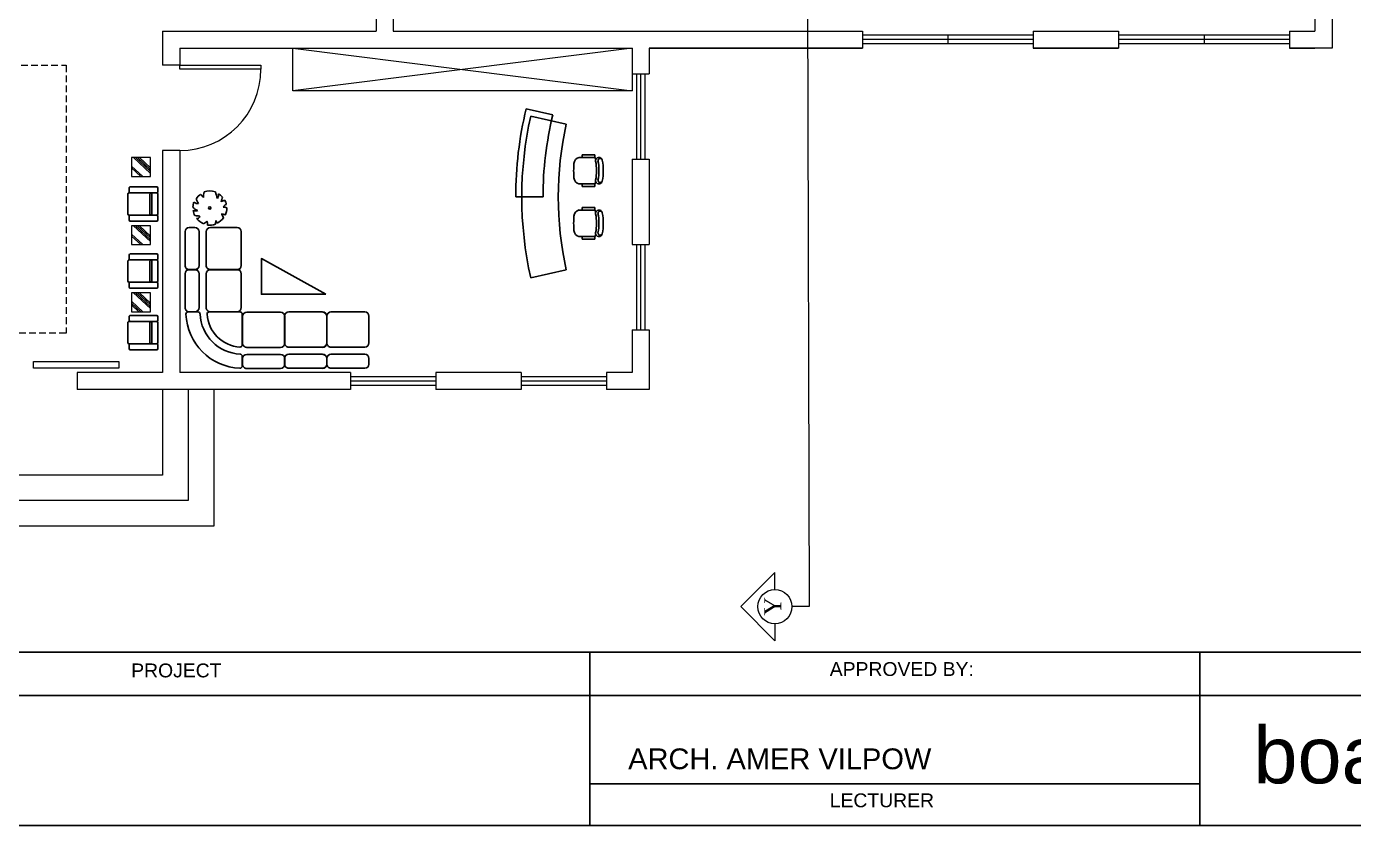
# Model space of a CAD drawing. Header units: inches. Extents: x 4 to 844, y 19 to 530.
# Drawn here: x 472.02 to 521.39, y 67.82 to 97.54 of the extents above; entities that cross this region are included whole.
import ezdxf

# ---------------------------------------------------------------- set-up
doc = ezdxf.new("R2010")
doc.units = ezdxf.units.IN
doc.header["$MEASUREMENT"] = 0
doc.linetypes.add('HIDDEN', pattern=[0.375, 0.25, -0.125])
doc.linetypes.add('LÍNEAS_OCULTAS2', pattern=[4.7625, 3.175, -1.5875])
for name, color, linetype in [('8', 8, 'Continuous'), ('DOOR', 2, 'Continuous'), ('FUR', 6, 'Continuous'), ('FURE', 6, 'Continuous'), ('PLAN', 3, 'Continuous'), ('WALL', 7, 'Continuous')]:
    doc.layers.add(name, color=color, linetype=linetype)
doc.layers.add('arco', color=51, linetype='LÍNEAS_OCULTAS2', lineweight=35)
doc.layers.add('EJES', color=2, linetype='Continuous', lineweight=100)
doc.styles.get("Standard").update_dxf_attribs({"font": 'arial.ttf'})

# ---------------------------------------------------------------- blocks, each defined once
blk = doc.blocks.new('CH3')
for p, q in [((-259, 349), (-259, 141)), ((-218, 349), (-259, 349)), ((-218, 142), (-218, 349)), ((259, 350), (218, 350)), ((218, 350), (218, 142)), ((259, 142), (259, 350)), ((-218, 89), (-218, 163)), ((218, 87), (218, 162))]:
    blk.add_line(p, q)
at = {"linetype": 'Continuous'}
for p, q in [((-218, 141), (-259, 141)), ((259, 142), (218, 142))]:
    blk.add_line(p, q, dxfattribs=at)
for centre, radius, start, end in [((-163, 416), 55.3, 99.8988, 279.7522), ((-166, 436), 35.2, 94.9128, 274.9128), ((0, -348), 836, 78.0899, 101.9101), ((163, 416), 55.3, 260.2478, 80.1012), ((159, 437), 36.2, 265.0872, 70.3213), ((-4, -349), 766, 78.0112, 101.9888), ((18, -535), 913, 91.1567, 100.8714), ((-18, -535), 913, 79.1286, 88.8433), ((-111, 115), 111, 193.2566, 265.9234), ((0, 1666), 1666, 265.9234, 274.0766), ((111, 115), 111, 274.0766, 345.8334)]:
    blk.add_arc(centre, radius, start, end, dxfattribs=at)
for centre, start, end in [((-181, 309), 90.7226, 132.8382), ((180, 309), 47.1618, 87.5717)]:
    blk.add_arc(centre, 54.9, start, end)
blk = doc.blocks.new('REC1')
at = {"layer": 'FUR'}
for p, q in [((0, 250), (0, 700)), ((-1200, -133), (-1331, 453)), ((1200, -133), (1331, 453)), ((1352, 89), (1450, 528))]:
    blk.add_line(p, q, dxfattribs=at)
for radius, start, end in [(6200, 76.4736, 90), (6100, 77.3977, 102.6023), (5750, 76.4012, 90), (5500, 77.3977, 102.6023)]:
    blk.add_arc((0, -5500), radius, start, end, dxfattribs=at)
at = {"layer": 'FUR', "rotation": 180}
for p in [(-433, -254), (433, -254)]:
    blk.add_blockref('CH3', p, dxfattribs=at)
blk = doc.blocks.new('M_F13')
for p, q in [((-515, 179), (-397, 193)), ((-484, 239), (-484, 239)), ((-397, 193), (-484, 239))]:
    blk.add_line(p, q)
blk.add_circle((-3, 3), 38.2)
for centre, radius, start, end in [((-8, 3), 527, 126.0751, 153.6245), ((-356, 208), 224, 48.5203, 80.5151), ((-8, 3), 532, 89.3321, 114.3856), ((-325, 399), 130, 343.6555, 39.76), ((-175, 449), 193, 352.0775, 26.6128), ((-85, 589), 202, 304.1868, 338.5411), ((-8, 3), 531, 62.8767, 77.7021), ((80, 476), 154, 315.8454, 359.7651), ((-8, 3), 537, 160.8426, 187.275), ((-244, 1929), 1632, 285.4397, 290.7099), ((412, 44), 234, 83.5323, 121.6544), ((959, 2091), 1965, 250.0865, 256.3451), ((-8, 3), 523, 31.4098, 49.4752), ((-8, 3), 534, 340.3307, 19.43), ((-610, -942), 880, 77.3728, 85.4649), ((-5, -500), 587, 134.7782, 147.3315), ((-8, 3), 524, 200.8103, 231.4392), ((-251, -396), 87.2, 97.741, 188.8107), ((-1350, -519), 1108, 2.9465, 10.9238), ((125, -442), 220, 160.6009, 199.3991), ((100, -357), 178, 186.1912, 248.4952), ((296, -376), 163, 170.6314, 220.6278), ((325, -118), 300, 230.4582, 263.1093), ((-8, 3), 514, 305.394, 326.2464), ((358, 465), 656, 266.7455, 282.0146), ((0, -631), 545, 39.6536, 53.993), ((-8, 3), 522, 243.1498, 261.8356), ((-8, 3), 527, 274.7236, 290.3277)]:
    blk.add_arc(centre, radius, start, end)
at = {"width": 0.8, "flags": 9}
for tag, p in [('XSIZE', (-62, 12)), ('YSIZE', (9, 6))]:
    blk.add_attdef(tag, p, '', height=0.2, dxfattribs=at)
blk = doc.blocks.new('A$C0FD56B22')
at = {"layer": 'PLAN', "xscale": -0.5, "yscale": 0.5, "zscale": 0.5}
blk.add_blockref('M_F13', (247, 261), dxfattribs=at)
blk = doc.blocks.new('A$C26BE2A13')
at = {"layer": 'FUR'}
for p, q in [((1891, 2283), (1891, 2811)), ((1957, 2877), (2375, 2877)), ((2441, 2811), (2441, 2283)), ((2551, 2811), (2551, 2283)), ((2705, 2877), (2617, 2877)), ((2771, 2283), (2771, 2811)), ((1891, 1623), (1891, 2151)), ((1957, 2217), (2375, 2217)), ((2375, 2217), (1957, 2217)), ((1960, 2219), (2378, 2219)), ((2441, 2151), (2441, 1623)), ((2551, 2151), (2551, 1623)), ((2705, 2217), (2617, 2217)), ((2617, 2217), (2705, 2217)), ((2708, 2219), (2620, 2219)), ((2771, 1623), (2771, 2151)), ((1894, 965), (1894, 1493)), ((2375, 1557), (1957, 1557)), ((1960, 1559), (2378, 1559)), ((2444, 1493), (2444, 965)), ((2554, 1493), (2554, 965)), ((2617, 1557), (2705, 1557)), ((2708, 1559), (2620, 1559)), ((2774, 965), (2774, 1493)), ((635, 880), (1163, 880)), ((1231, 861), (1231, 378)), ((1295, 880), (1823, 880)), ((1891, 861), (1891, 378)), ((1924, 894), (2407, 894)), ((2378, 899), (1960, 899)), ((2583, 894), (2738, 894)), ((2620, 899), (2708, 899)), ((569, 396), (569, 814)), ((1229, 396), (1229, 814)), ((1229, 814), (1229, 396)), ((1889, 814), (1889, 396)), ((1163, 330), (635, 330)), ((1163, 220), (635, 220)), ((1823, 330), (1295, 330)), ((1823, 220), (1295, 220)), ((569, 154), (569, 66)), ((1229, 154), (1229, 66)), ((1229, 66), (1229, 154)), ((1231, 201), (1231, 47)), ((1889, 66), (1889, 154)), ((1891, 201), (1891, 47)), ((635, 0), (1163, 0)), ((1295, 0), (1823, 0))]:
    blk.add_line(p, q, dxfattribs=at)
blk.add_lwpolyline([(1615, 2204), (1615, 1194), (1055, 1194)], close=True, dxfattribs=at)
for centre, radius, start, end in [((1957, 2811), 66, 90, 180), ((2375, 2811), 66, 0, 90), ((2617, 2811), 66, 90, 180), ((2705, 2811), 66, 0, 90), ((1957, 2283), 66, 180, 270), ((2375, 2283), 66, 270, 0), ((2617, 2283), 66, 180, 270), ((2705, 2283), 66, 270, 0), ((1957, 2151), 66, 90, 180), ((1960, 2153), 66, 90, 180), ((2375, 2151), 66, 0, 90), ((2378, 2153), 66, 0, 90), ((2617, 2151), 66, 90, 180), ((2620, 2153), 66, 90, 180), ((2705, 2151), 66, 0, 90), ((2708, 2153), 66, 0, 90), ((1957, 1623), 66, 180, 270), ((1960, 1493), 66, 90, 180), ((2375, 1623), 66, 270, 0), ((2378, 1493), 66, 0, 90), ((2617, 1623), 66, 180, 270), ((2620, 1493), 66, 90, 180), ((2705, 1623), 66, 270, 0), ((2708, 1493), 66, 0, 90), ((635, 814), 66, 90, 180), ((1163, 814), 66, 0, 90), ((1295, 814), 66, 90, 180), ((1823, 814), 66, 0, 90), ((1924, 861), 33, 90, 180), ((1960, 965), 66, 180, 270), ((1891, 894), 660, 272.7294, 357.2706), ((1891, 894), 880, 272.2329, 357.7671), ((1891, 894), 550, 273.6597, 356.3403), ((2378, 965), 66, 270, 0), ((2407, 861), 33, 356.3403, 90), ((2583, 861), 33, 90, 177.2706), ((2620, 965), 66, 180, 270), ((2708, 965), 66, 270, 0), ((2738, 861), 33, 357.7671, 90), ((635, 396), 66, 180, 270), ((635, 154), 66, 90, 180), ((1163, 396), 66, 270, 0), ((1163, 154), 66, 0, 90), ((1295, 396), 66, 180, 270), ((1295, 154), 66, 90, 180), ((1823, 396), 66, 270, 0), ((1823, 154), 66, 0, 90), ((1924, 378), 33, 180, 273.6597), ((1924, 201), 33, 92.7294, 180), ((635, 66), 66, 180, 270), ((1163, 66), 66, 270, 0), ((1295, 66), 66, 180, 270), ((1823, 66), 66, 270, 0), ((1924, 47), 33, 180, 272.2329)]:
    blk.add_arc(centre, radius, start, end, dxfattribs=at)
blk.add_blockref('A$C0FD56B22', (15, 124), dxfattribs=at)
blk = doc.blocks.new('SOFA1人')
at = {"layer": 'FUR'}
for p, q in [((-423, 0), (-327, 0)), ((263, 0), (-263, 0)), ((327, 0), (423, 0)), ((-455, -32), (-455, -736)), ((-295, -32), (-295, -768)), ((-295, -32), (-295, -768)), ((295, -160), (-295, -160)), ((263, -213), (-263, -213)), ((295, -768), (295, -32)), ((455, -736), (455, -32)), ((-423, -768), (-327, -768)), ((-263, -800), (263, -800)), ((327, -768), (423, -768))]:
    blk.add_line(p, q, dxfattribs=at)
for centre, start, end in [((-423, -32), 90, 180), ((-327, -32), 0, 90), ((-263, -32), 90, 180), ((263, -32), 0, 90), ((327, -32), 90, 180), ((423, -32), 0, 90), ((-263, -181), 180, 270), ((263, -181), 270, 0), ((-423, -736), 180, 270), ((-327, -736), 270, 0), ((-263, -768), 180, 270), ((263, -768), 270, 0), ((327, -736), 180, 270), ((423, -736), 270, 0)]:
    blk.add_arc(centre, 32, start, end, dxfattribs=at)
blk = doc.blocks.new('A$C621A3C92')
at = {"layer": 'FUR'}
blk.add_blockref('SOFA1人', (455, 800), dxfattribs=at)

msp = doc.modelspace()

# ---------------------------------------------------------------- linework, layer by layer
at = {"color": 18, "lineweight": 0, "true_color": 0x000000}
for p, q in [((485.02488, 99.27916), (485.02488, 97.37352)), ((485.6601, 99.27916), (485.6601, 97.37352)), ((519.9615, 99.59676), (519.9615, 97.37352)), ((520.59672, 99.59676), (520.59672, 96.73831)), ((477.08474, 97.37352), (485.02488, 97.37352)), ((477.08474, 97.37352), (477.08474, 96.1031)), ((485.6601, 97.37352), (503.12841, 97.37352)), ((485.6601, 97.37352), (494.55305, 97.37352)), ((503.12841, 97.37352), (503.12841, 96.73831)), ((509.48052, 97.37352), (512.65657, 97.37352)), ((509.48052, 97.37352), (509.48052, 96.73831)), ((512.65657, 97.37352), (512.65657, 96.73831)), ((519.00869, 97.37352), (519.9615, 97.37352)), ((519.00869, 97.37352), (519.00869, 96.73831)), ((509.48052, 97.21472), (503.12841, 97.21472)), ((509.48052, 97.05592), (503.12841, 97.05592)), ((509.48052, 96.89711), (503.12841, 96.89711)), ((506.30446, 97.21472), (506.30446, 96.89711)), ((519.00869, 97.21472), (512.65657, 97.21472)), ((519.00869, 97.05592), (512.65657, 97.05592)), ((519.00869, 96.89711), (512.65657, 96.89711)), ((515.83263, 97.21472), (515.83263, 96.89711)), ((477.71995, 96.73831), (494.55305, 96.73831)), ((477.71995, 96.73831), (477.71995, 96.1031)), ((481.93187, 95.15028), (481.93187, 96.73831)), ((481.93187, 96.73831), (494.55305, 95.15028)), ((494.55305, 96.73831), (481.93187, 95.15028)), ((494.55305, 96.73831), (494.55305, 95.78549)), ((494.55305, 96.73831), (494.55305, 95.15028)), ((495.18826, 96.73831), (503.12841, 96.73831)), ((503.12841, 96.73831), (495.18826, 96.73831)), ((495.18826, 96.73831), (495.18826, 95.78549)), ((509.48052, 96.73831), (512.65657, 96.73831)), ((512.65657, 96.73831), (509.48052, 96.73831)), ((519.00869, 96.73831), (519.9615, 96.73831)), ((520.59672, 96.73831), (519.00869, 96.73831)), ((477.71995, 96.1031), (477.08474, 96.1031)), ((494.55305, 95.78549), (495.18826, 95.78549)), ((494.71186, 95.78549), (494.71186, 92.60944)), ((494.87066, 95.78549), (494.87066, 92.60944)), ((495.02946, 95.78549), (495.02946, 92.60944)), ((494.55305, 95.15028), (481.93187, 95.15028)), ((477.08474, 92.92704), (477.08474, 84.6693)), ((477.71995, 92.92704), (477.08474, 92.92704)), ((477.71995, 92.92704), (477.71995, 84.6693)), ((494.55305, 92.60944), (494.55305, 89.43338)), ((494.55305, 92.60944), (495.18826, 92.60944)), ((495.18826, 92.60944), (495.18826, 89.43338)), ((494.55305, 89.43338), (495.18826, 89.43338)), ((494.71186, 89.43338), (494.71186, 86.25733)), ((494.87066, 89.43338), (494.87066, 86.25733)), ((495.02946, 89.43338), (495.02946, 86.25733)), ((494.55305, 86.25733), (494.55305, 84.6693)), ((494.55305, 86.25733), (495.18826, 86.25733)), ((495.18826, 86.25733), (495.18826, 84.03409)), ((472.27414, 85.08398), (475.4502, 85.08398)), ((472.27414, 84.82989), (472.27414, 85.08398)), ((475.4502, 85.08398), (475.4502, 84.82989)), ((475.4502, 84.82989), (472.27414, 84.82989)), ((477.08474, 84.6693), (473.90869, 84.6693)), ((473.90869, 84.6693), (473.90869, 84.03409)), ((481.84883, 84.6693), (477.71995, 84.6693)), ((484.07207, 84.6693), (481.84883, 84.6693)), ((484.07207, 84.6693), (484.07207, 84.03409)), ((487.24812, 84.51049), (484.07207, 84.51049)), ((490.42418, 84.6693), (487.24812, 84.6693)), ((487.24812, 84.6693), (487.24812, 84.03409)), ((490.42418, 84.6693), (490.42418, 84.03409)), ((493.60024, 84.51049), (490.42418, 84.51049)), ((494.55305, 84.6693), (493.60024, 84.6693)), ((493.60024, 84.6693), (493.60024, 84.03409)), ((484.07207, 84.03409), (473.90869, 84.03409)), ((477.08474, 84.03409), (477.08474, 80.85803)), ((478.03756, 84.03409), (478.03756, 79.90521)), ((478.99038, 84.03409), (478.99038, 78.9524)), ((487.24812, 84.35169), (484.07207, 84.35169)), ((487.24812, 84.19289), (484.07207, 84.19289)), ((490.42418, 84.03409), (487.24812, 84.03409)), ((493.60024, 84.35169), (490.42418, 84.35169)), ((493.60024, 84.19289), (490.42418, 84.19289)), ((495.18826, 84.03409), (493.60024, 84.03409)), ((477.08474, 80.85803), (464.38052, 80.85803)), ((478.03756, 79.90521), (463.4277, 79.90521)), ((478.99038, 78.9524), (462.47488, 78.9524))]:
    msp.add_line(p, q, dxfattribs=at)
at = {"color": 240, "true_color": 0xed1f24}
for p, q in [((551.68661, 74.26527), (396.64954, 74.26527)), ((492.97396, 74.26527), (492.97396, 67.82329)), ((515.67824, 74.26527), (515.67824, 67.82329)), ((515.67824, 74.26527), (515.67824, 67.82329)), ((551.68661, 72.65478), (403.12329, 72.65478)), ((492.97396, 72.65478), (492.97396, 67.82329)), ((515.67824, 69.36916), (492.97396, 69.36916)), ((551.68661, 67.82329), (396.64954, 67.82329)), ((551.68661, 67.82329), (396.64954, 67.82329))]:
    msp.add_line(p, q, dxfattribs=at)
at = {"color": 18, "linetype": 'HIDDEN', "lineweight": 0, "true_color": 0x000000}
msp.add_lwpolyline([(468.06554, 96.10021), (473.49049, 96.10021), (473.49049, 86.13057), (468.06554, 86.13057)], close=True, dxfattribs=at)
at = {"layer": '8', "color": 18, "lineweight": 0, "true_color": 0x000000}
for p, q in [((475.93109, 92.35355), (476.34874, 91.96496)), ((476.00347, 92.66522), (476.63135, 92.08104)), ((476.07544, 92.66522), (476.63135, 92.148)), ((476.1474, 92.66522), (476.63135, 92.21495)), ((476.21936, 92.66522), (476.63135, 92.2819)), ((475.93109, 92.2866), (476.27678, 91.96496)), ((476.00347, 90.12838), (476.63135, 89.5442)), ((476.07544, 90.12838), (476.63135, 89.61115)), ((476.1474, 90.12838), (476.63135, 89.67811)), ((476.21936, 90.12838), (476.63135, 89.74506)), ((475.93109, 89.81671), (476.34874, 89.42812)), ((475.93109, 89.74976), (476.27678, 89.42812)), ((476.00347, 87.63388), (476.63135, 87.0497)), ((476.07544, 87.63388), (476.63135, 87.11665)), ((476.1474, 87.63388), (476.63135, 87.1836)), ((476.21936, 87.63388), (476.63135, 87.25056)), ((475.93109, 87.32221), (476.34874, 86.93362)), ((475.93109, 87.25525), (476.27678, 86.93362)), ((475.93109, 87.1883), (476.20482, 86.93362))]:
    msp.add_line(p, q, dxfattribs=at)
at = {"layer": 'DOOR', "color": 18, "lineweight": 0, "true_color": 0x000000}
msp.add_lwpolyline([(477.71995, 96.1031), (480.74129, 96.1031), (480.74129, 95.95203), (477.71995, 95.95203)], close=True, dxfattribs=at)
msp.add_arc((477.71995, 95.95203), 3.02133, 270, 0, dxfattribs=at)
at = {"layer": 'EJES', "color": 1, "lineweight": 0}
for p, q in [((501.03226, 122.35009), (501.13566, 75.96191)), ((498.59481, 75.96191), (499.86524, 77.23233)), ((499.86524, 76.59712), (499.86524, 77.23233)), ((499.86524, 74.69149), (498.59481, 75.96191)), ((501.13566, 75.96191), (500.50045, 75.96191)), ((499.86524, 75.3267), (499.86524, 74.69149))]:
    msp.add_line(p, q, dxfattribs=at)
msp.add_circle((499.86524, 75.96191), 0.63521, dxfattribs=at)
at = {"layer": 'FURE', "color": 18, "lineweight": 0, "true_color": 0x000000}
for points in [[(475.93109, 91.96496), (476.63135, 91.96496), (476.63135, 92.66522), (475.93109, 92.66522)], [(475.93109, 89.42812), (476.63135, 89.42812), (476.63135, 90.12838), (475.93109, 90.12838)], [(475.93109, 86.93362), (476.63135, 86.93362), (476.63135, 87.63388), (475.93109, 87.63388)]]:
    msp.add_lwpolyline(points, close=True, dxfattribs=at)

# ---------------------------------------------------------------- block references
at = {"layer": 'FUR', "color": 18, "lineweight": 0, "true_color": 0x000000, "xscale": 0.002260387957344671, "yscale": 0.002260387957344671, "zscale": 0.002260387957344671, "rotation": 90}
msp.add_blockref('REC1', (491.80385, 91.20132), dxfattribs=at)
at = {"layer": 'FURE', "color": 18, "lineweight": 0, "true_color": 0x000000, "xscale": 0.001400521324845885, "yscale": 0.001400521324845885, "zscale": 0.001400521324845885, "rotation": 270}
for p in [(475.79104, 91.57648), (475.79104, 89.08198), (475.79104, 86.79356)]:
    msp.add_blockref('A$C621A3C92', p, dxfattribs=at)
at = {"layer": 'WALL', "color": 18, "lineweight": 0, "true_color": 0x000000, "xscale": 0.002378766392472812, "yscale": 0.002378766392472812, "zscale": 0.002378766392472812, "rotation": 270}
msp.add_blockref('A$C26BE2A13', (477.91812, 91.42228), dxfattribs=at)

# ---------------------------------------------------------------- texts
at = {"color": 18, "true_color": 0x000000}
for s, height, p in [('PROJECT', 0.515359, (475.91491, 73.3324)), ('APPROVED BY:', 0.5153587, (501.90698, 73.384)), ('LECTURER', 0.515359, (501.90698, 68.50014))]:
    msp.add_text(s, height=height, dxfattribs=at).set_placement(p)
at = {"color": 5}
msp.add_text('boat club', height=2.110335, dxfattribs=at).set_placement((517.67091, 69.38943))
at = {"color": 3}
msp.add_text('ARCH. AMER VILPOW', height=0.773038, dxfattribs=at).set_placement((494.40627, 69.91524))
at = {"layer": 'arco', "color": 1, "lineweight": 0, "insert": (499.46907, 75.63173), "char_height": 0.6352113, "width": 0.3704939, "attachment_point": 1, "rotation": 90}
msp.add_mtext('{\\fTimes New Roman|b0|i0|c0|p18;Y}', dxfattribs=at)

doc.saveas('drawing.dxf')
